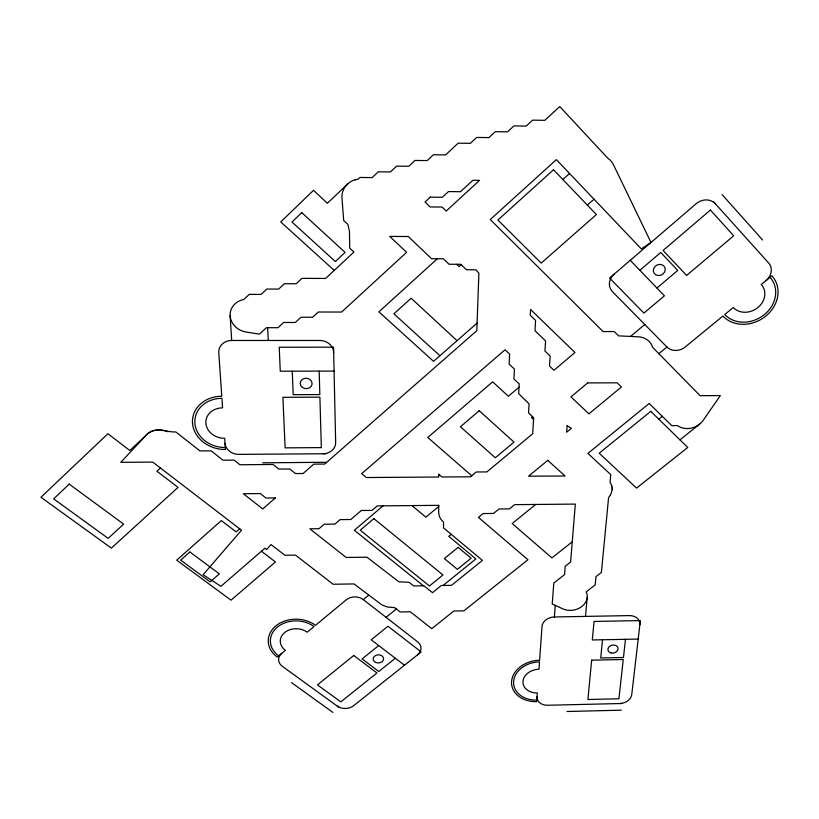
<?xml version="1.0" encoding="UTF-8"?>
<svg xmlns="http://www.w3.org/2000/svg" width="819" height="819" viewBox="0 0 819 819"><rect width="100%" height="100%" fill="white"/><g stroke="black" fill="none" stroke-linecap="round" stroke-linejoin="round"><path stroke-width="1.23" d="M612.1 488.288L612.018 487.172M612.069 489.67L612.11 488.503M612.049 489.905L611.527 492.393M536.793 700.122A24.683 18.97 -9.2 0 1 513.595 681.541A24.683 18.97 -9.2 0 1 539.506 661.865L538.984 669.266A15.264 11.732 -9.2 0 0 522.962 681.439A15.264 11.732 -9.2 0 0 537.305 692.935L536.68 701.668A26.71 20.536 -9.2 0 1 511.568 681.562A26.71 20.536 -9.2 0 1 539.619 660.257L542.014 626.545A11.732 9.244 -10.3 0 1 554.381 616.963L555.262 605.384M585.503 616.39L587.213 597.44M602.528 639.762L600.716 657.974L623.474 657.503L625.47 639.311M611.465 492.608L610.38 495.034M610.257 495.26L609.582 496.294M609.469 496.457L608.578 497.583L601.402 572.42L595.976 576.637L595.208 584.868L586.138 591.902L586.588 592.864A15.837 12.623 -11.4 0 1 587.264 596.508L587.182 597.757A15.837 12.623 -11.4 0 1 562.909 608.886L552.231 603.992L553.798 583.056L564.526 574.631L565.192 566.308L570.597 562.049L575.337 504.094L514.639 504.647L509.479 508.865L498.996 508.978L493.54 513.441L483.046 513.564L478.398 517.383L527.958 559.735L463.902 610.841L453.818 611.015L431.746 628.685L410.309 611.783L400.153 611.967L394.584 607.596L387.346 607.012L381.838 604.862L354.023 583.927L333.138 584.254L295.505 555.118L284.92 555.262L271.017 544.543L266.646 549.518L264.926 548.198L220.946 586.322L203.112 574.713L241.513 530.221L152.723 462.09L120.762 462.336L146.325 435.043C154.269 425.9 166.093 432.381 175.809 431.951L199.949 450.921L211.128 450.839L222.973 460.186L234.08 460.104L239.926 464.742L273.075 464.475L278.798 469.082L289.793 468.99L295.464 473.566L303.102 473.505L313.738 464.148L324.703 464.056L476.812 330.681L478.89 273.198L475.941 269.789L466.451 269.748L460.78 264.302L449.088 264.25L443.355 258.773L431.613 258.712L408.251 236.527L389.731 236.404L406.623 252.324L341.605 312.049L318.294 312.008L312.612 317.26L300.952 317.25L295.311 322.491L283.64 322.471L278.03 327.702L266.359 327.692L259.439 334.162L246.273 332.053A18.602 16.482 12.7 0 1 230.149 316.093L230.108 314.465A18.602 16.482 12.7 0 1 243.775 299.498L249.314 294.369L261.159 294.41L266.82 289.046L278.665 289.087L284.367 283.712L296.212 283.743L301.945 278.358L325.614 278.45L353.91 252.037L349.703 248.147L349.447 231.224L347.88 224.426L343.683 220.526L341.994 198.024C341.206 189.568 347.543 181.501 355.702 179.637M160.452 468.018L156.951 471.253L178.04 487.397L111.353 548.116L40.95 497.266L107.903 433.732L129.801 450.481L147.225 434.183M437.356 258.743L378.9 311.844L433.538 361.343L477.088 323.065M461.24 264.752L459.142 266.646L456.685 264.291M562.848 179.525L569.553 173.505M587.346 205.108L594.021 199.201M239.66 528.798L236.148 531.889L221.345 520.567L176.699 560.186L231.019 600.173L275.45 561.967L261.425 551.238M347.645 183.978L327.395 203.296L313.503 190.346L280.733 221.939L334.224 270.413M639.864 270.29L660.749 252.467L677.743 270.454L656.94 288.032M519.011 387.203L508.343 396.273L492.659 381.828L427.774 437.489L471.724 475.747M383.077 505.845L354.33 530.251L423.413 585.8M147.819 433.681L148.444 433.2M532.555 416.656L531.47 417.567L533.558 419.492M630.538 336.435L644.778 324.508M438.708 506.47L425.87 517.188L411.967 505.589M658.63 353.859L666.932 347.01A13.35 11.568 -24.2 0 0 685.237 346.99L722.87 316.073A31.89 27.406 -29.8 0 0 765.919 315.991A31.89 27.406 -29.8 0 0 771.907 275.768L761.281 284.49A18.223 15.663 -29.8 0 1 757.913 307.524A18.223 15.663 -29.8 0 1 733.271 307.524L724.713 314.547A29.464 25.317 -29.8 0 0 764.496 314.496A29.464 25.317 -29.8 0 0 770.014 277.324M278.706 655.865A25.839 20.219 1 0 1 277.344 627.159A25.839 20.219 1 0 1 314.015 626.566L307.217 632.196A15.981 12.51 1 0 0 284.572 632.596A15.981 12.51 1 0 0 285.381 650.327L277.262 657.053A27.969 21.888 1 0 1 275.778 625.982A27.969 21.888 1 0 1 315.489 625.337L346.161 599.887A12.08 9.644 -1.2 0 1 363.298 599.6L368.775 595.075M451.218 534.305L448.781 536.312L475.859 558.927L443.079 585.483M386.087 617.321L396.345 608.978M535.677 504.463L512.182 523.536L551.924 557.903L572.256 541.779M378.685 645.546L362.1 658.937L378.787 671.488L395.331 658.251M658.814 419.195L662.325 416.359M679.944 439.834L699.559 424.191M149.099 432.749L149.785 432.33M150.491 431.941L151.228 431.582M151.986 431.255L152.764 430.958M153.562 430.702L154.371 430.477M355.241 179.74L358.149 179.166L359.92 177.467L372.154 177.59L378.235 171.806L390.468 171.939L396.591 166.134L408.814 166.267L414.977 160.452L427.201 160.585L433.415 154.75L445.628 154.893L458.149 143.171L470.382 143.325L476.699 137.438L488.933 137.592L495.29 131.685L507.524 131.849L513.912 125.921L526.146 126.095L532.585 120.147L544.809 120.321L559.756 106.572L607.79 158.21A19.124 17.772 -32 0 1 613.472 164.773L650.992 242.485L641.318 248.894L556.367 159.644L490.243 219.533L603.101 331.552L614.25 331.552L618.58 335.872L638.247 336.804A17.67 15.397 -21.2 0 1 652.61 347.317L700.091 395.679L720.331 395.608L703.193 420.321A17.199 14.486 -21.5 0 1 699.928 423.884L698.617 424.897A17.199 14.486 -21.5 0 1 678.644 426.371L677.477 425.593L671.785 425.624L649.191 403.491L587.909 453.398L610.779 474.631L610.063 482.074L611.701 485.606M155.211 430.292L156.05 430.129M156.9 430.016L157.77 429.934M158.64 429.883L159.51 429.873M622.112 703.49L547.635 705.261A11.353 8.661 -9.5 0 1 537.029 696.826M566.994 711.496L621.355 710.175M638.196 639.066L592.301 639.967L594.062 621.437L640.335 620.577L631.756 694.614A11.312 8.569 -12.2 0 1 619.635 703.541M554.381 616.963L629.371 615.601A11.701 9.142 -13.4 0 1 639.854 624.713M262.643 462.807L326.044 462.295M325.819 453.736L238.913 454.381A13.227 11.169 7.9 0 1 225.03 443.304M334.08 371.089L280.272 371.202L279.218 347.225L333.548 347.184L335.657 442.557A13.043 11.149 2.9 0 1 322.942 453.757M225.317 447.543A28.839 24.488 9.4 0 1 194.881 423.085A28.839 24.488 9.4 0 1 221.918 398.31L222.584 407.862A17.844 15.141 9.4 0 0 205.866 423.177A17.844 15.141 9.4 0 0 224.682 438.308L225.45 449.529A31.224 26.505 9.4 0 1 192.506 423.054A31.224 26.505 9.4 0 1 221.775 396.242L218.775 352.651A13.769 12.019 11.8 0 1 231.695 340.479L319.819 340.469A13.544 12.009 5.6 0 1 333.671 352.539M160.391 429.903L161.261 429.965M162.142 430.067L163.012 430.2M163.882 430.374L164.742 430.579M165.581 430.825L166.421 431.101M167.24 431.418L168.049 431.756M291.544 682.636L332.893 712.428M339.117 707.452L282.412 666.369A11.896 9.224 1 0 1 281.767 653.316M404.484 665.233L371.202 639.834L387.971 626.228L421.181 651.955L353.603 705.732A11.579 8.845 -1.6 0 1 337.274 706.111M363.298 599.6L417.639 641.861A11.763 9.224 -3.9 0 1 417.455 654.913M439.926 355.743L393.898 313.82L411.138 298.239L457.053 340.684M666.932 347.01L612.581 291.789A13.667 12.224 -24.1 0 1 614.158 274.14M630.261 260.309L664.434 295.823L643.898 313.093L609.582 278.061L696.17 203.706A14.189 12.602 -33.9 0 1 715.489 203.88M713.605 201.781L768.642 262.981A13.841 11.927 -31.7 0 1 766 280.62M722.051 194.553L762.632 240.018M611.762 485.81L611.977 486.936M230.129 315.806L231.695 340.479M267.659 327.692L268.284 340.479M292.26 371.181L293.192 394.686L319.83 394.584L319.175 371.12M438.708 505.343L438.708 512.387A16.605 13.862 -6.1 0 0 443.54 522.041L443.529 527.876L482.401 560.391L451.515 585.35L441.308 585.513L432.473 592.669L423.925 585.79L413.667 585.954L409.08 582.278L398.863 581.797L366.932 557.186L346.15 557.473L309.858 528.818L319 528.705L324.211 524.232L334.879 524.109L340.11 519.625L350.778 519.502L361.322 510.503L372 510.391L377.283 505.896L438.708 505.343M438.738 474.221L438.728 477.016L366.359 477.538L361.67 473.648L505.036 349.774L509.633 354.095L509.131 364.117L514.445 369.093L513.923 378.992L519.195 383.896L518.662 393.673L529.054 403.839L528.521 412.94L533.671 417.69L532.688 433.763L486.906 471.908L476.208 472L470.475 476.791L441.963 476.996L438.738 474.221M530.558 309.459L530.231 315.243L535.585 320.424L534.981 330.712L545.577 340.909L544.932 351.023L550.173 356.04L549.508 366.021L553.972 370.27L574.958 352.508L530.558 309.459M567.127 425.788L566.635 432.217L571.406 428.286L567.127 425.788M591.656 660.165L587.909 699.498L618.929 698.771L623.249 659.5L591.656 660.165M301.761 212.623L291.973 222.021L335.35 261.517L345.096 252.406L301.761 212.623M69.226 484.131L53.644 498.843L108.128 538.359L123.669 524.14L69.226 484.131M430.292 197.154L425.061 202.017L430.129 206.941L442.117 207.043L446.201 211.046L479.565 180.344L472.87 180.282L460.493 191.697L448.464 191.585L442.321 197.266L430.292 197.154M553.521 169.768L497.921 220.014L541.205 263.114L596.396 214.558L553.521 169.768M189.875 551.975L180.671 560.135L210.155 581.869L219.338 573.873L189.875 551.975M275.317 497.942L262.786 508.968L243.315 493.724L260.309 493.56L266.001 498.044L275.317 497.942M710.431 210.053L663.083 250.471L686.598 275.419L733.701 235.79L710.431 210.053M479.217 410.728L460.411 426.771L495.321 457.76L514.035 442.137L479.217 410.728M373.863 518.611L360.217 530.18L429.453 585.984L442.987 574.989L373.863 518.611M587.673 382.913L570.956 396.867L588.892 413.851L621.437 386.988L617.168 382.821L587.673 382.913M547.798 460.35L528.552 476.177L565.059 476.013L547.798 460.35M458.087 547.348L444.348 558.589L457.401 569.338L471.12 558.21L458.087 547.348M650.777 411.343L599.191 453.224L636.558 488.093L687.755 447.461L650.777 411.343M353.716 655.497L317.465 684.889L340.806 701.873L376.955 672.952L353.716 655.497M321.324 447.604L285.114 447.86L282.913 397.307L319.901 397.164L321.324 447.604M658.486 275.553A6.122 5.436 -27.3 0 0 664.823 267.363A6.122 5.436 -27.3 0 0 654.565 266.984A6.122 5.436 -27.3 0 0 658.486 275.553M302.344 387.387A5.958 5.211 5.6 0 0 312.008 384.469A5.958 5.211 5.6 0 0 304.074 378.521A5.958 5.211 5.6 0 0 302.344 387.387M610.964 652.927A5.139 3.982 -12.5 0 0 618.069 648.187A5.139 3.982 -12.5 0 0 609.981 646.099A5.139 3.982 -12.5 0 0 610.964 652.927M375.757 662.458A5.221 4.075 -2.6 0 0 383.589 658.783A5.221 4.075 -2.6 0 0 375.747 655.405A5.221 4.075 -2.6 0 0 375.757 662.458"/></g></svg>
